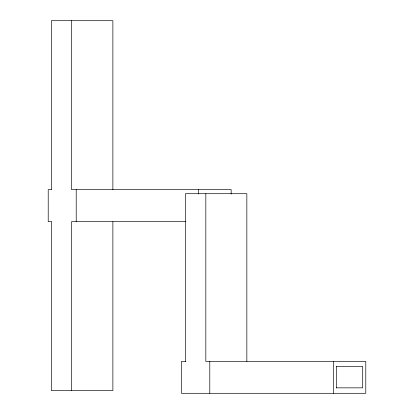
<?xml version="1.0" encoding="UTF-8"?>
<svg xmlns="http://www.w3.org/2000/svg" width="414" height="414" viewBox="0 0 414 414"><rect width="100%" height="100%" fill="white"/><g stroke="black" fill="none" stroke-linecap="round" stroke-linejoin="round"><path stroke-width="0.62" d="M51.414 189.596L48.215 189.596L48.215 221.692L51.414 221.692M185.881 221.692L71.503 221.692L71.503 390.588M185.917 361.432L181.446 361.432L181.446 393.3L365.785 393.3L365.785 361.432L205.83 361.432L205.83 193.7M336.215 366.462L362.705 366.462L362.705 387.851L336.215 387.851M336.52 366.462L336.52 387.851M333.436 361.432L333.436 393.3M246.847 361.432L246.847 193.7L185.405 193.7L185.405 361.432M231.162 194.094L231.162 189.596L71.503 189.596L71.503 20.7M209.789 361.432L209.789 393.3M198.353 189.596L198.353 194.094M112.877 189.596L112.877 20.7L51.331 20.7L51.331 189.596M112.877 221.692L112.877 390.588L51.331 390.588L51.331 221.692M76.212 189.596L76.212 221.692"/></g></svg>
